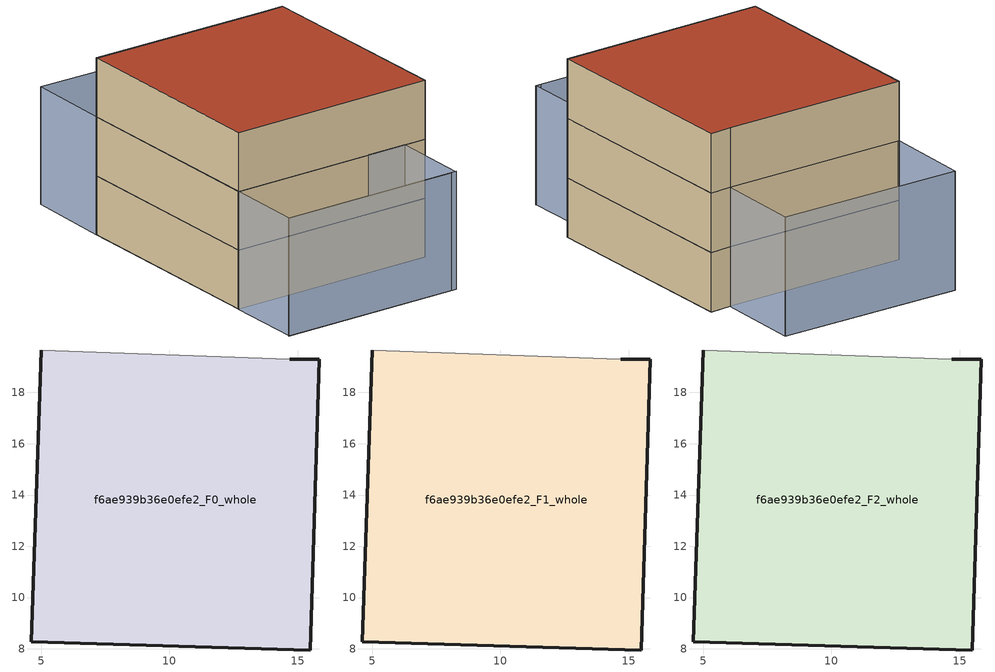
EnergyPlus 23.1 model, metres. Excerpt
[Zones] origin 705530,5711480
f6ae939b36e0efe2_F0_whole
 floor ground (EU_floor_Construction): 15.49,7.96 15.83,19.29 14.69,19.29 5,19.66 4.61,8.27 z0
 wall outside (EU_wall_Construction): 14.69,19.29 15.83,19.29 15.49,7.96 4.61,8.27 5,19.66 z0:3
 wall adiabatic (EU_wall_Construction): 5,19.66 14.69,19.29 z0:3
f6ae939b36e0efe2_F1_whole
 floor to f6ae939b36e0efe2_F0_whole (EU_floor_Construction): 15.49,7.96 15.83,19.29 14.69,19.29 5,19.66 4.61,8.27 z3
 wall outside (EU_wall_Construction): 14.69,19.29 15.83,19.29 15.49,7.96 4.61,8.27 5,19.66 z3:6
 wall adiabatic (EU_wall_Construction): 5,19.66 14.69,19.29 z3:6
f6ae939b36e0efe2_F2_whole
 floor to f6ae939b36e0efe2_F1_whole (EU_floor_Construction): 15.49,7.96 15.83,19.29 14.69,19.29 5,19.66 4.61,8.27 z6
 wall outside (EU_wall_Construction): 14.69,19.29 15.83,19.29 15.49,7.96 4.61,8.27 5,19.66 z6:9
 wall adiabatic (EU_wall_Construction): 5,19.66 14.69,19.29 z6:9
 roof outside (EU_roof_Construction): 15.83,19.29 15.49,7.96 4.61,8.27 5,19.66 14.69,19.29 z9
shading: 4.45,4.24 14.19,3.92 / 14.18,3.92 4.47,4.23 / 4.47,4.23 4.6,8.29 / 4.6,8.29 14.31,7.98 / 14.31,7.98 14.18,3.92 / 5.23,24.2 14.92,23.71 / 14.92,23.71 14.69,19.17 / 14.69,19.17 5,19.66 / 5,19.66 5.23,24.2 / 14.92,23.71 5.25,24.2 z0:6
[Building]
EU S2 Campaign: North Axis=0; Terrain=City; Solar Distribution=FullExterior
[Site:Location]
London: Latitude=51.5; Longitude=-0.5; Time Zone=0; Elevation=25
[SizingPeriod:WeatherFileDays]
AnnualSizingPeriod: Begin Month=1; Begin Day of Month=1; End Month=12; End Day of Month=31; Day of Week for Start Day=Monday; Use Weather File Daylight Saving Period=No; Use Weather File Rain and Snow Indicators=No
[MATERIAL]
EU_InternalMass_Material: Roughness=MediumRough; Thickness=0.1; Conductivity=1; Density=1800; Specific Heat=900; Thermal Absorptance=0.9; Solar Absorptance=0.7; Visible Absorptance=0.7
[MATERIAL:NOMASS] Roughness=MediumRough; Thermal Absorptance=0.9; Solar Absorptance=0.7; Visible Absorptance=0.7
Name | Thermal Resistance
EU_wall_NoMass | 1.04674
EU_roof_NoMass | 4.32442
EU_floor_NoMass | 2.04616
[CONSTRUCTION]
EU_wall_Construction: EU_wall_NoMass
EU_roof_Construction: EU_roof_NoMass
EU_floor_Construction: EU_floor_NoMass
EU_InternalMass_Construction: EU_InternalMass_Material
[ZONE] Type=1; Multiplier=1; Ceiling Height=autocalculate; Volume=369.775; Floor Area=autocalculate; Part of Total Floor Area=Yes
f6ae939b36e0efe2_F0_whole; f6ae939b36e0efe2_F1_whole; f6ae939b36e0efe2_F2_whole
[INTERNALMASS] Construction=EU_InternalMass_Construction; Surface Area=123.258
Name | Zone or ZoneList
f6ae939b36e0efe2_F0_whole_EU_InternalMass | f6ae939b36e0efe2_F0_whole
f6ae939b36e0efe2_F1_whole_EU_InternalMass | f6ae939b36e0efe2_F1_whole
f6ae939b36e0efe2_F2_whole_EU_InternalMass | f6ae939b36e0efe2_F2_whole
[OTHEREQUIPMENT] Fuel Type=Electricity; Design Level Calculation Method=Watts/Area; Power per Zone Floor Area=1; Fraction Latent=0; Fraction Radiant=0; Fraction Lost=0; Carbon Dioxide Generation Rate=0; EndUse Subcategory=EU_Step8_InternalGains
Name | Zone or ZoneList or Space or SpaceList | Schedule
EU_Step8_InternalGain_f6ae939b36e0efe2_F0_whole_f000 | f6ae939b36e0efe2_F0_whole | EU_Step8_GainSchedule_f6ae939b36e0efe2_F0_whole_f000
EU_Step8_InternalGain_f6ae939b36e0efe2_F1_whole_f000 | f6ae939b36e0efe2_F1_whole | EU_Step8_GainSchedule_f6ae939b36e0efe2_F1_whole_f000
EU_Step8_InternalGain_f6ae939b36e0efe2_F2_whole_f000 | f6ae939b36e0efe2_F2_whole | EU_Step8_GainSchedule_f6ae939b36e0efe2_F2_whole_f000
[ZONEVENTILATION:DESIGNFLOWRATE] Schedule=EU_AlwaysOn; Design Flow Rate Calculation Method=AirChanges/Hour; Air Changes per Hour=0.488719; Ventilation Type=Natural; Fan Pressure Rise=0; Fan Total Efficiency=1; Constant Term Coefficient=1; Temperature Term Coefficient=0; Velocity Term Coefficient=0; Velocity Squared Term Coefficient=0; Minimum Indoor Temperature=-100; Maximum Indoor Temperature=100; Delta Temperature=-100; Minimum Outdoor Temperature=-100; Maximum Outdoor Temperature=100; Maximum Wind Speed=40
Name | Zone or ZoneList or Space or SpaceList
EU_ConstantAir_f6ae939b36e0efe2_F0_whole | f6ae939b36e0efe2_F0_whole
EU_ConstantAir_f6ae939b36e0efe2_F1_whole | f6ae939b36e0efe2_F1_whole
EU_ConstantAir_f6ae939b36e0efe2_F2_whole | f6ae939b36e0efe2_F2_whole
[HVACTEMPLATE:THERMOSTAT] Constant Heating Setpoint=20; Constant Cooling Setpoint=50
EU_HeatOnly_f6ae939b36e0efe2_F0_whole; EU_HeatOnly_f6ae939b36e0efe2_F1_whole; EU_HeatOnly_f6ae939b36e0efe2_F2_whole
[HVACTEMPLATE:ZONE:IDEALLOADSAIRSYSTEM] System Availability Schedule=EU_AlwaysOn; Maximum Heating Supply Air Temperature=50; Minimum Cooling Supply Air Temperature=13; Maximum Heating Supply Air Humidity Ratio=0.0156; Minimum Cooling Supply Air Humidity Ratio=0.0077; Heating Limit=NoLimit; Cooling Limit=NoLimit; Heating Availability Schedule=EU_AlwaysOn; Cooling Availability Schedule=EU_CoolingOff; Dehumidification Control Type=ConstantSensibleHeatRatio; Cooling Sensible Heat Ratio=0.7; Dehumidification Setpoint=60; Humidification Control Type=None; Humidification Setpoint=30; Outdoor Air Method=None; Outdoor Air Flow Rate per Person=0.00944; Outdoor Air Flow Rate per Zone Floor Area=0; Outdoor Air Flow Rate per Zone=0; Demand Controlled Ventilation Type=None; Outdoor Air Economizer Type=NoEconomizer; Heat Recovery Type=None; Sensible Heat Recovery Effectiveness=0.7; Latent Heat Recovery Effectiveness=0.65
Name | Template Thermostat
f6ae939b36e0efe2_F0_whole | EU_HeatOnly_f6ae939b36e0efe2_F0_whole
f6ae939b36e0efe2_F1_whole | EU_HeatOnly_f6ae939b36e0efe2_F1_whole
f6ae939b36e0efe2_F2_whole | EU_HeatOnly_f6ae939b36e0efe2_F2_whole
[SIZING:ZONE] Zone Cooling Design Supply Air Temperature Input Method=SupplyAirTemperature; Zone Cooling Design Supply Air Temperature=13; Zone Heating Design Supply Air Temperature Input Method=SupplyAirTemperature; Zone Heating Design Supply Air Temperature=50; Zone Cooling Design Supply Air Humidity Ratio=0.008; Zone Heating Design Supply Air Humidity Ratio=0.008; Cooling Design Air Flow Method=DesignDay; Cooling Design Air Flow Rate=0; Cooling Minimum Air Flow per Zone Floor Area=0.000762; Cooling Minimum Air Flow=0; Cooling Minimum Air Flow Fraction=0.2; Heating Design Air Flow Method=DesignDay; Heating Design Air Flow Rate=0; Heating Maximum Air Flow per Zone Floor Area=0.002032; Heating Maximum Air Flow=0.141576; Heating Maximum Air Flow Fraction=0.3; Account for Dedicated Outdoor Air System=No; Dedicated Outdoor Air System Control Strategy=NeutralSupplyAir; Dedicated Outdoor Air Low Setpoint Temperature for Design=autosize; Dedicated Outdoor Air High Setpoint Temperature for Design=autosize; Zone Load Sizing Method=Sensible Load Only No Latent Load; Zone Latent Cooling Design Supply Air Humidity Ratio Input Method=HumidityRatioDifference; Zone Cooling Design Supply Air Humidity Ratio Difference=0.005; Zone Latent Heating Design Supply Air Humidity Ratio Input Method=HumidityRatioDifference; Zone Humidification Design Supply Air Humidity Ratio Difference=0.005
f6ae939b36e0efe2_F0_whole; f6ae939b36e0efe2_F1_whole; f6ae939b36e0efe2_F2_whole
[SCHEDULE:CONSTANT]
Name | Hourly Value
EU_AlwaysOn | 1
EU_CoolingOff | 0
[SCHEDULE:FILE] Column Number=1; Rows to Skip at Top=0; Number of Hours of Data=8760; Column Separator=Comma; Interpolate to Timestep=No; Minutes per Item=60; Adjust Schedule for Daylight Savings=Yes
Name | File
EU_Step8_GainSchedule_f6ae939b36e0efe2_F0_whole_f000 | ../../schedules/f6ae939b36e0efe2/f6ae939b36e0efe2_F0_whole_f000_gain.csv
EU_Step8_GainSchedule_f6ae939b36e0efe2_F1_whole_f000 | ../../schedules/f6ae939b36e0efe2/f6ae939b36e0efe2_F1_whole_f000_gain.csv
EU_Step8_GainSchedule_f6ae939b36e0efe2_F2_whole_f000 | ../../schedules/f6ae939b36e0efe2/f6ae939b36e0efe2_F2_whole_f000_gain.csv
